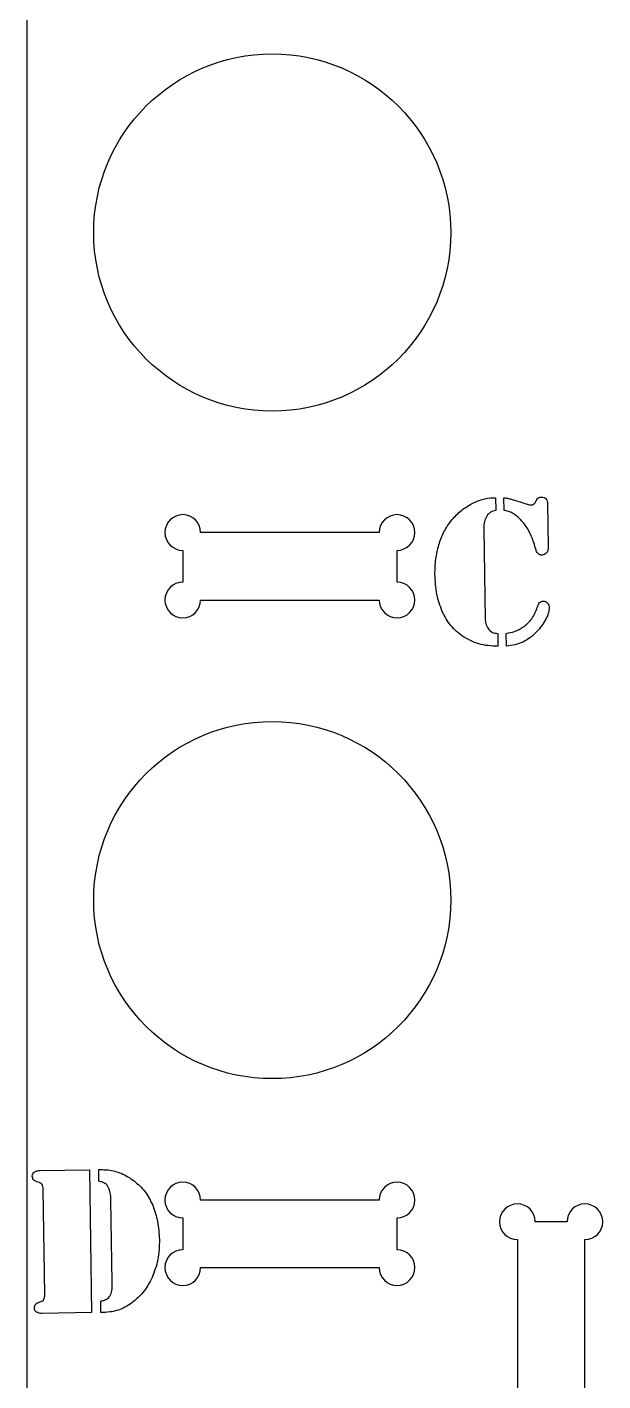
# Model space of a CAD drawing. Header units: inches. Extents: x -2.5 to 28.8, y -4.6 to 15.6.
# Drawn here: x -2.549 to -0.533, y 5.435 to 10.173 of the extents above; entities that cross this region are included whole.
import ezdxf

# ---------------------------------------------------------------- set-up
doc = ezdxf.new("R2010")
doc.units = ezdxf.units.IN
doc.header["$MEASUREMENT"] = 0
doc.layers.get('0').update_dxf_attribs({"lineweight": 0})

# ---------------------------------------------------------------- blocks, each defined once
blk = doc.blocks.new('Block_1')
at = {"color": 18, "lineweight": 25, "true_color": 0x000000}
for p, q in [((-0.9169, 8.5257), (-0.9085, 8.5255)), ((-0.9085, 8.5255), (-0.9078, 8.4812)), ((-0.8789, 8.4813), (-0.8795, 8.5256)), ((-0.7687, 8.5101), (-0.764, 8.5189)), ((-0.7268, 8.5052), (-0.7245, 8.3529)), ((-0.9497, 8.4164), (-0.9447, 8.0981)), ((-0.9011, 8.0505), (-0.9004, 8.0058)), ((-0.8704, 8.0062), (-0.8711, 8.0509)), ((-2.5032, 6.1709), (-2.3307, 6.1736)), ((-2.3307, 6.1736), (-2.323, 5.6736)), ((-2.2975, 6.1334), (-2.2981, 6.1741)), ((-2.4866, 5.7378), (-2.4923, 6.1044)), ((-2.2506, 5.7795), (-2.2551, 6.0685)), ((-2.2904, 5.6741), (-2.291, 5.7137)), ((-2.323, 5.6736), (-2.4955, 5.671))]:
    blk.add_line(p, q, dxfattribs=at)
for centre in [(-1.6905, 9.4538), (-1.6905, 7.1176)]:
    blk.add_circle(centre, 0.625, dxfattribs=at)
for points, knots in [([(0.4041, 5.9291), (0.3696, 5.9291), (0.3416, 5.9571), (0.3416, 5.9916), (0.3416, 6.0261), (0.3696, 6.0541), (0.4041, 6.0541), (0.4386, 6.0541), (0.4666, 6.0261), (0.4666, 5.9916), (0.4666, 5.9916), (0.5778, 5.9916), (0.5778, 5.9916), (0.5778, 6.0261), (0.6058, 6.0541), (0.6403, 6.0541), (0.6748, 6.0541), (0.7028, 6.0261), (0.7028, 5.9916), (0.7028, 5.9571), (0.6748, 5.9291), (0.6403, 5.9291), (0.6403, 5.9291), (0.6403, -3.9621), (0.6403, -3.9621), (1.6589, -3.6398), (2.3512, -2.6946), (2.3512, -1.6262), (2.3512, -1.6262), (2.3512, 12.3738), (2.3512, 12.3738), (2.3512, 13.7268), (1.2543, 14.8238), (-0.0988, 14.8238), (-1.4519, 14.8238), (-2.5488, 13.7268), (-2.5488, 12.3738), (-2.5488, 12.3738), (-2.5488, -1.6262), (-2.5488, -1.6262), (-2.5488, -2.6969), (-1.8537, -3.6435), (-0.8321, -3.9639), (-0.8321, -3.9639), (-0.8321, 5.9291), (-0.8321, 5.9291), (-0.8667, 5.9291), (-0.8946, 5.9571), (-0.8946, 5.9916), (-0.8946, 6.0261), (-0.8667, 6.0541), (-0.8321, 6.0541), (-0.7976, 6.0541), (-0.7696, 6.0261), (-0.7696, 5.9916), (-0.7696, 5.9916), (-0.6584, 5.9916), (-0.6584, 5.9916), (-0.6584, 6.0261), (-0.6304, 6.0541), (-0.5959, 6.0541), (-0.5614, 6.0541), (-0.5334, 6.0261), (-0.5334, 5.9916), (-0.5334, 5.9571), (-0.5614, 5.9291), (-0.5959, 5.9291), (-0.5959, 5.9291), (-0.5959, -3.8206), (-0.5959, -3.8206), (-0.2667, -3.8952), (0.0751, -3.8948), (0.4041, -3.8193), (0.4041, -3.8193), (0.4041, 5.9291), (0.4041, 5.9291)], [0, 0, 0, 0, 1, 1, 1, 2, 2, 2, 3, 3, 3, 4, 4, 4, 5, 5, 5, 6, 6, 6, 7, 7, 7, 8, 8, 8, 9, 9, 9, 10, 10, 10, 11, 11, 11, 12, 12, 12, 13, 13, 13, 14, 14, 14, 15, 15, 15, 16, 16, 16, 17, 17, 17, 18, 18, 18, 19, 19, 19, 20, 20, 20, 21, 21, 21, 22, 22, 22, 23, 23, 23, 24, 24, 24, 25, 25, 25, 25]), ([(-1.0644, 8.4447), (-1.0543, 8.4561), (-1.0442, 8.4675), (-1.0327, 8.4772), (-1.0212, 8.4869), (-1.0081, 8.4949), (-0.9951, 8.5029)], [0, 0, 0, 0, 1, 1, 1, 2, 2, 2, 2]), ([(-0.9951, 8.5029), (-0.9821, 8.5094), (-0.9691, 8.5159), (-0.9553, 8.5197), (-0.9429, 8.5232), (-0.9299, 8.5244), (-0.9169, 8.5257)], [0, 0, 0, 0, 1, 1, 1, 2, 2, 2, 2]), ([(-0.9078, 8.4812), (-0.9144, 8.4796), (-0.9211, 8.4779), (-0.9266, 8.4745), (-0.9316, 8.4712), (-0.9357, 8.4664), (-0.9397, 8.4616)], [0, 0, 0, 0, 1, 1, 1, 2, 2, 2, 2]), ([(-0.8795, 8.5256), (-0.8741, 8.5247), (-0.8686, 8.5239), (-0.8632, 8.5228), (-0.8589, 8.5219), (-0.8546, 8.5209), (-0.8503, 8.5198)], [0, 0, 0, 0, 1, 1, 1, 2, 2, 2, 2]), ([(-0.8487, 8.4716), (-0.8534, 8.474), (-0.8581, 8.4763), (-0.8631, 8.4779), (-0.8682, 8.4795), (-0.8735, 8.4804), (-0.8789, 8.4813)], [0, 0, 0, 0, 1, 1, 1, 2, 2, 2, 2]), ([(-0.8503, 8.5198), (-0.8451, 8.5182), (-0.8398, 8.5166), (-0.8345, 8.5149), (-0.8262, 8.5122), (-0.8179, 8.5094), (-0.8096, 8.5065)], [0, 0, 0, 0, 1, 1, 1, 2, 2, 2, 2]), ([(-0.8096, 8.5065), (-0.8045, 8.5047), (-0.7993, 8.5029), (-0.794, 8.5018), (-0.7909, 8.5011), (-0.7878, 8.5007), (-0.7846, 8.5003)], [0, 0, 0, 0, 1, 1, 1, 2, 2, 2, 2]), ([(-0.7846, 8.5003), (-0.7813, 8.5008), (-0.778, 8.5012), (-0.7753, 8.5028), (-0.7726, 8.5045), (-0.7706, 8.5073), (-0.7687, 8.5101)], [0, 0, 0, 0, 1, 1, 1, 2, 2, 2, 2]), ([(-0.764, 8.5189), (-0.7622, 8.5215), (-0.7603, 8.5241), (-0.7578, 8.5256), (-0.755, 8.5273), (-0.7513, 8.5277), (-0.7477, 8.528)], [0, 0, 0, 0, 1, 1, 1, 2, 2, 2, 2]), ([(-0.7477, 8.528), (-0.7447, 8.5279), (-0.7416, 8.5277), (-0.7389, 8.5267), (-0.7366, 8.5257), (-0.7345, 8.524), (-0.7324, 8.5224)], [0, 0, 0, 0, 1, 1, 1, 2, 2, 2, 2]), ([(-0.7324, 8.5224), (-0.7308, 8.52), (-0.7292, 8.5177), (-0.7283, 8.5152), (-0.7272, 8.5121), (-0.727, 8.5087), (-0.7268, 8.5052)], [0, 0, 0, 0, 1, 1, 1, 2, 2, 2, 2]), ([(-1.3161, 8.4038), (-1.3161, 8.4383), (-1.2881, 8.4663), (-1.2536, 8.4663), (-1.219, 8.4663), (-1.1911, 8.4383), (-1.1911, 8.4038), (-1.1911, 8.3693), (-1.219, 8.3413), (-1.2536, 8.3413), (-1.2536, 8.3413), (-1.2536, 8.2301), (-1.2536, 8.2301), (-1.219, 8.2301), (-1.1911, 8.2021), (-1.1911, 8.1676), (-1.1911, 8.1331), (-1.219, 8.1051), (-1.2536, 8.1051), (-1.2881, 8.1051), (-1.3161, 8.1331), (-1.3161, 8.1676), (-1.3161, 8.1676), (-1.9411, 8.1676), (-1.9411, 8.1676), (-1.9411, 8.1331), (-1.969, 8.1051), (-2.0036, 8.1051), (-2.0381, 8.1051), (-2.0661, 8.1331), (-2.0661, 8.1676), (-2.0661, 8.2021), (-2.0381, 8.2301), (-2.0036, 8.2301), (-2.0036, 8.2301), (-2.0036, 8.3413), (-2.0036, 8.3413), (-2.0381, 8.3413), (-2.0661, 8.3693), (-2.0661, 8.4038), (-2.0661, 8.4383), (-2.0381, 8.4663), (-2.0036, 8.4663), (-1.969, 8.4663), (-1.9411, 8.4383), (-1.9411, 8.4038), (-1.9411, 8.4038), (-1.3161, 8.4038), (-1.3161, 8.4038)], [0, 0, 0, 0, 1, 1, 1, 2, 2, 2, 3, 3, 3, 4, 4, 4, 5, 5, 5, 6, 6, 6, 7, 7, 7, 8, 8, 8, 9, 9, 9, 10, 10, 10, 11, 11, 11, 12, 12, 12, 13, 13, 13, 14, 14, 14, 15, 15, 15, 16, 16, 16, 16]), ([(-1.1072, 8.361), (-1.102, 8.3764), (-1.0967, 8.3917), (-1.0893, 8.406), (-1.0823, 8.4195), (-1.0733, 8.4321), (-1.0644, 8.4447)], [0, 0, 0, 0, 1, 1, 1, 2, 2, 2, 2]), ([(-0.9397, 8.4616), (-0.9427, 8.4553), (-0.9457, 8.449), (-0.9474, 8.4424), (-0.9495, 8.434), (-0.9496, 8.4252), (-0.9497, 8.4164)], [0, 0, 0, 0, 1, 1, 1, 2, 2, 2, 2]), ([(-0.8212, 8.4495), (-0.8256, 8.454), (-0.8301, 8.4584), (-0.835, 8.4623), (-0.8393, 8.4657), (-0.844, 8.4687), (-0.8487, 8.4716)], [0, 0, 0, 0, 1, 1, 1, 2, 2, 2, 2]), ([(-0.7844, 8.3937), (-0.7898, 8.4044), (-0.7952, 8.4151), (-0.8018, 8.4249), (-0.8076, 8.4336), (-0.8144, 8.4416), (-0.8212, 8.4495)], [0, 0, 0, 0, 1, 1, 1, 2, 2, 2, 2]), ([(-0.7687, 8.3485), (-0.7712, 8.3571), (-0.7737, 8.3658), (-0.7767, 8.3742), (-0.7791, 8.3808), (-0.7818, 8.3872), (-0.7844, 8.3937)], [0, 0, 0, 0, 1, 1, 1, 2, 2, 2, 2]), ([(-1.1208, 8.2577), (-1.1205, 8.2756), (-1.1203, 8.2935), (-1.1179, 8.3112), (-1.1156, 8.328), (-1.1114, 8.3445), (-1.1072, 8.361)], [0, 0, 0, 0, 1, 1, 1, 2, 2, 2, 2]), ([(-0.7598, 8.3301), (-0.7616, 8.3325), (-0.7634, 8.3349), (-0.7648, 8.3375), (-0.7665, 8.341), (-0.7676, 8.3447), (-0.7687, 8.3485)], [0, 0, 0, 0, 1, 1, 1, 2, 2, 2, 2]), ([(-0.7245, 8.3529), (-0.7245, 8.3485), (-0.7245, 8.3441), (-0.7259, 8.3402), (-0.727, 8.3371), (-0.7289, 8.3343), (-0.7307, 8.3315)], [0, 0, 0, 0, 1, 1, 1, 2, 2, 2, 2]), ([(-0.7456, 8.3247), (-0.7484, 8.3249), (-0.7511, 8.325), (-0.7536, 8.326), (-0.7559, 8.3269), (-0.7578, 8.3285), (-0.7598, 8.3301)], [0, 0, 0, 0, 1, 1, 1, 2, 2, 2, 2]), ([(-0.7307, 8.3315), (-0.7329, 8.3296), (-0.7351, 8.3276), (-0.7377, 8.3265), (-0.7401, 8.3254), (-0.7429, 8.325), (-0.7456, 8.3247)], [0, 0, 0, 0, 1, 1, 1, 2, 2, 2, 2]), ([(-1.0954, 8.1275), (-1.1025, 8.1473), (-1.1096, 8.167), (-1.1139, 8.1874), (-1.1187, 8.2103), (-1.1197, 8.234), (-1.1208, 8.2577)], [0, 0, 0, 0, 1, 1, 1, 2, 2, 2, 2]), ([(-0.7626, 8.1416), (-0.7615, 8.1451), (-0.7604, 8.1486), (-0.7588, 8.1517), (-0.7575, 8.1541), (-0.7559, 8.1562), (-0.7542, 8.1584)], [0, 0, 0, 0, 1, 1, 1, 2, 2, 2, 2]), ([(-0.7542, 8.1584), (-0.7524, 8.1599), (-0.7506, 8.1614), (-0.7486, 8.1622), (-0.7463, 8.1631), (-0.7438, 8.1634), (-0.7413, 8.1636)], [0, 0, 0, 0, 1, 1, 1, 2, 2, 2, 2]), ([(-0.7413, 8.1636), (-0.7385, 8.1633), (-0.7357, 8.1631), (-0.7332, 8.162), (-0.7308, 8.161), (-0.7287, 8.1591), (-0.7266, 8.1572)], [0, 0, 0, 0, 1, 1, 1, 2, 2, 2, 2]), ([(-0.7266, 8.1572), (-0.7248, 8.1548), (-0.7231, 8.1525), (-0.722, 8.1499), (-0.721, 8.147), (-0.7207, 8.1439), (-0.7204, 8.1408)], [0, 0, 0, 0, 1, 1, 1, 2, 2, 2, 2]), ([(-1.0244, 8.0408), (-1.0391, 8.0526), (-1.0538, 8.0643), (-1.0655, 8.0784), (-1.0776, 8.0931), (-1.0865, 8.1103), (-1.0954, 8.1275)], [0, 0, 0, 0, 1, 1, 1, 2, 2, 2, 2]), ([(-0.8113, 8.0735), (-0.8059, 8.0775), (-0.8004, 8.0815), (-0.7956, 8.0861), (-0.7905, 8.091), (-0.7861, 8.0967), (-0.7818, 8.1023)], [0, 0, 0, 0, 1, 1, 1, 2, 2, 2, 2]), ([(-0.7818, 8.1023), (-0.7777, 8.1084), (-0.7737, 8.1146), (-0.7705, 8.1211), (-0.7673, 8.1277), (-0.7649, 8.1347), (-0.7626, 8.1416)], [0, 0, 0, 0, 1, 1, 1, 2, 2, 2, 2]), ([(-0.7204, 8.1408), (-0.7211, 8.1346), (-0.7217, 8.1285), (-0.7233, 8.1225), (-0.7253, 8.115), (-0.7289, 8.1078), (-0.7325, 8.1007)], [0, 0, 0, 0, 1, 1, 1, 2, 2, 2, 2]), ([(-0.9447, 8.0981), (-0.9445, 8.0952), (-0.9443, 8.0923), (-0.9437, 8.0895), (-0.9431, 8.0864), (-0.942, 8.0834), (-0.941, 8.0804)], [0, 0, 0, 0, 1, 1, 1, 2, 2, 2, 2]), ([(-0.941, 8.0804), (-0.9397, 8.0775), (-0.9385, 8.0746), (-0.9368, 8.0718), (-0.9353, 8.0693), (-0.9335, 8.067), (-0.9317, 8.0646)], [0, 0, 0, 0, 1, 1, 1, 2, 2, 2, 2]), ([(-0.9317, 8.0646), (-0.9298, 8.0624), (-0.9279, 8.0602), (-0.9256, 8.0585), (-0.9236, 8.0569), (-0.9214, 8.0556), (-0.9191, 8.0544)], [0, 0, 0, 0, 1, 1, 1, 2, 2, 2, 2]), ([(-0.8711, 8.0509), (-0.8612, 8.0527), (-0.8512, 8.0545), (-0.8419, 8.0579), (-0.8312, 8.0617), (-0.8213, 8.0676), (-0.8113, 8.0735)], [0, 0, 0, 0, 1, 1, 1, 2, 2, 2, 2]), ([(-0.7642, 8.057), (-0.772, 8.0494), (-0.7797, 8.0419), (-0.7884, 8.0355), (-0.7962, 8.0298), (-0.8047, 8.0251), (-0.8133, 8.0203)], [0, 0, 0, 0, 1, 1, 1, 2, 2, 2, 2]), ([(-0.7325, 8.1007), (-0.7369, 8.0929), (-0.7413, 8.0852), (-0.7465, 8.0779), (-0.7519, 8.0706), (-0.758, 8.0638), (-0.7642, 8.057)], [0, 0, 0, 0, 1, 1, 1, 2, 2, 2, 2]), ([(-0.9004, 8.0058), (-0.9231, 8.0068), (-0.9458, 8.0078), (-0.9669, 8.014), (-0.987, 8.0198), (-1.0057, 8.0303), (-1.0244, 8.0408)], [0, 0, 0, 0, 1, 1, 1, 2, 2, 2, 2]), ([(-0.9191, 8.0544), (-0.9165, 8.0535), (-0.914, 8.0525), (-0.9113, 8.0519), (-0.908, 8.0511), (-0.9045, 8.0508), (-0.9011, 8.0505)], [0, 0, 0, 0, 1, 1, 1, 2, 2, 2, 2]), ([(-0.8133, 8.0203), (-0.8221, 8.0167), (-0.831, 8.0131), (-0.8402, 8.0107), (-0.85, 8.0082), (-0.8602, 8.0072), (-0.8704, 8.0062)], [0, 0, 0, 0, 1, 1, 1, 2, 2, 2, 2]), ([(-2.5304, 6.1514), (-2.5302, 6.1543), (-2.5299, 6.1572), (-2.5287, 6.1596), (-2.5276, 6.1619), (-2.5255, 6.1638), (-2.5235, 6.1656)], [0, 0, 0, 0, 1, 1, 1, 2, 2, 2, 2]), ([(-2.5235, 6.1656), (-2.5207, 6.1671), (-2.5179, 6.1686), (-2.5149, 6.1695), (-2.5112, 6.1706), (-2.5072, 6.1707), (-2.5032, 6.1709)], [0, 0, 0, 0, 1, 1, 1, 2, 2, 2, 2]), ([(-2.2981, 6.1741), (-2.2921, 6.1741), (-2.2861, 6.1742), (-2.2802, 6.174), (-2.2751, 6.1738), (-2.2701, 6.1735), (-2.2651, 6.1731)], [0, 0, 0, 0, 1, 1, 1, 2, 2, 2, 2]), ([(-2.2651, 6.1731), (-2.2494, 6.1702), (-2.2337, 6.1673), (-2.2192, 6.1614), (-2.2033, 6.1549), (-2.1888, 6.145), (-2.1744, 6.135)], [0, 0, 0, 0, 1, 1, 1, 2, 2, 2, 2]), ([(-2.5154, 6.1319), (-2.5197, 6.1338), (-2.524, 6.1357), (-2.5265, 6.139), (-2.529, 6.1423), (-2.5297, 6.1468), (-2.5304, 6.1514)], [0, 0, 0, 0, 1, 1, 1, 2, 2, 2, 2]), ([(-2.5013, 6.1271), (-2.5028, 6.1277), (-2.5043, 6.1282), (-2.5058, 6.1288), (-2.509, 6.1299), (-2.5122, 6.1309), (-2.5154, 6.1319)], [0, 0, 0, 0, 1, 1, 1, 2, 2, 2, 2]), ([(-2.497, 6.123), (-2.4977, 6.124), (-2.4983, 6.1249), (-2.4992, 6.1257), (-2.4998, 6.1262), (-2.5005, 6.1267), (-2.5013, 6.1271)], [0, 0, 0, 0, 1, 1, 1, 2, 2, 2, 2]), ([(-2.4923, 6.1044), (-2.4924, 6.1082), (-2.4925, 6.1119), (-2.4936, 6.1154), (-2.4944, 6.1181), (-2.4957, 6.1205), (-2.497, 6.123)], [0, 0, 0, 0, 1, 1, 1, 2, 2, 2, 2]), ([(-2.2754, 6.1257), (-2.2784, 6.1272), (-2.2813, 6.1288), (-2.2844, 6.13), (-2.2886, 6.1316), (-2.2931, 6.1325), (-2.2975, 6.1334)], [0, 0, 0, 0, 1, 1, 1, 2, 2, 2, 2]), ([(-2.2634, 6.1109), (-2.2651, 6.114), (-2.2667, 6.1171), (-2.2689, 6.1197), (-2.2708, 6.1219), (-2.2731, 6.1238), (-2.2754, 6.1257)], [0, 0, 0, 0, 1, 1, 1, 2, 2, 2, 2]), ([(-2.1744, 6.135), (-2.1607, 6.1231), (-2.147, 6.1113), (-2.1362, 6.0972), (-2.1251, 6.0827), (-2.117, 6.0659), (-2.109, 6.0492)], [0, 0, 0, 0, 1, 1, 1, 2, 2, 2, 2]), ([(-1.3161, 6.0676), (-1.3161, 6.1021), (-1.2881, 6.1301), (-1.2536, 6.1301), (-1.219, 6.1301), (-1.1911, 6.1021), (-1.1911, 6.0676), (-1.1911, 6.0331), (-1.219, 6.0051), (-1.2536, 6.0051), (-1.2536, 6.0051), (-1.2536, 5.8939), (-1.2536, 5.8939), (-1.219, 5.8939), (-1.1911, 5.8659), (-1.1911, 5.8314), (-1.1911, 5.7968), (-1.219, 5.7689), (-1.2536, 5.7689), (-1.2881, 5.7689), (-1.3161, 5.7968), (-1.3161, 5.8314), (-1.3161, 5.8314), (-1.9411, 5.8314), (-1.9411, 5.8314), (-1.9411, 5.7968), (-1.969, 5.7689), (-2.0036, 5.7689), (-2.0381, 5.7689), (-2.0661, 5.7968), (-2.0661, 5.8314), (-2.0661, 5.8659), (-2.0381, 5.8939), (-2.0036, 5.8939), (-2.0036, 5.8939), (-2.0036, 6.0051), (-2.0036, 6.0051), (-2.0381, 6.0051), (-2.0661, 6.0331), (-2.0661, 6.0676), (-2.0661, 6.1021), (-2.0381, 6.1301), (-2.0036, 6.1301), (-1.969, 6.1301), (-1.9411, 6.1021), (-1.9411, 6.0676), (-1.9411, 6.0676), (-1.3161, 6.0676), (-1.3161, 6.0676)], [0, 0, 0, 0, 1, 1, 1, 2, 2, 2, 3, 3, 3, 4, 4, 4, 5, 5, 5, 6, 6, 6, 7, 7, 7, 8, 8, 8, 9, 9, 9, 10, 10, 10, 11, 11, 11, 12, 12, 12, 13, 13, 13, 14, 14, 14, 15, 15, 15, 16, 16, 16, 16]), ([(-2.2551, 6.0685), (-2.2554, 6.0766), (-2.2556, 6.0847), (-2.2574, 6.0925), (-2.2588, 6.0987), (-2.2611, 6.1048), (-2.2634, 6.1109)], [0, 0, 0, 0, 1, 1, 1, 2, 2, 2, 2]), ([(-2.109, 6.0492), (-2.1024, 6.0304), (-2.0958, 6.0116), (-2.0919, 5.9923), (-2.0877, 5.9717), (-2.0866, 5.9505), (-2.0855, 5.9294)], [0, 0, 0, 0, 1, 1, 1, 2, 2, 2, 2]), ([(-2.0855, 5.9294), (-2.0861, 5.9055), (-2.0867, 5.8817), (-2.0913, 5.8587), (-2.0955, 5.8374), (-2.1032, 5.8168), (-2.1109, 5.7962)], [0, 0, 0, 0, 1, 1, 1, 2, 2, 2, 2]), ([(-2.1109, 5.7962), (-2.1207, 5.7778), (-2.1304, 5.7594), (-2.1435, 5.7438), (-2.1563, 5.7286), (-2.1723, 5.7161), (-2.1882, 5.7036)], [0, 0, 0, 0, 1, 1, 1, 2, 2, 2, 2]), ([(-2.4907, 5.719), (-2.4895, 5.7215), (-2.4882, 5.724), (-2.4875, 5.7267), (-2.4866, 5.7302), (-2.4866, 5.734), (-2.4866, 5.7378)], [0, 0, 0, 0, 1, 1, 1, 2, 2, 2, 2]), ([(-2.2594, 5.7318), (-2.2577, 5.7346), (-2.2561, 5.7374), (-2.2549, 5.7404), (-2.2537, 5.7435), (-2.2529, 5.7467), (-2.2522, 5.75)], [0, 0, 0, 0, 1, 1, 1, 2, 2, 2, 2]), ([(-2.2522, 5.75), (-2.2516, 5.7542), (-2.2511, 5.7583), (-2.2508, 5.7624), (-2.2505, 5.7681), (-2.2505, 5.7738), (-2.2506, 5.7795)], [0, 0, 0, 0, 1, 1, 1, 2, 2, 2, 2]), ([(-2.5232, 5.6896), (-2.5227, 5.6942), (-2.5221, 5.6988), (-2.5198, 5.7021), (-2.5174, 5.7055), (-2.5131, 5.7075), (-2.5089, 5.7096)], [0, 0, 0, 0, 1, 1, 1, 2, 2, 2, 2]), ([(-2.5159, 5.6756), (-2.518, 5.6774), (-2.5201, 5.6792), (-2.5213, 5.6815), (-2.5226, 5.6839), (-2.5229, 5.6867), (-2.5232, 5.6896)], [0, 0, 0, 0, 1, 1, 1, 2, 2, 2, 2]), ([(-2.5089, 5.7096), (-2.5057, 5.7107), (-2.5025, 5.7118), (-2.4994, 5.713), (-2.4979, 5.7135), (-2.4964, 5.7141), (-2.4949, 5.7147)], [0, 0, 0, 0, 1, 1, 1, 2, 2, 2, 2]), ([(-2.4949, 5.7147), (-2.4941, 5.7152), (-2.4934, 5.7157), (-2.4928, 5.7163), (-2.492, 5.7171), (-2.4914, 5.718), (-2.4907, 5.719)], [0, 0, 0, 0, 1, 1, 1, 2, 2, 2, 2]), ([(-2.291, 5.7137), (-2.2866, 5.7149), (-2.2822, 5.7161), (-2.278, 5.7177), (-2.2752, 5.7188), (-2.2724, 5.7201), (-2.2697, 5.7213)], [0, 0, 0, 0, 1, 1, 1, 2, 2, 2, 2]), ([(-2.2697, 5.7213), (-2.2677, 5.7227), (-2.2657, 5.724), (-2.2641, 5.7256), (-2.2623, 5.7274), (-2.2608, 5.7296), (-2.2594, 5.7318)], [0, 0, 0, 0, 1, 1, 1, 2, 2, 2, 2]), ([(-2.1882, 5.7036), (-2.196, 5.6986), (-2.2038, 5.6936), (-2.2121, 5.6896), (-2.2192, 5.6862), (-2.2267, 5.6835), (-2.2342, 5.6809)], [0, 0, 0, 0, 1, 1, 1, 2, 2, 2, 2]), ([(-2.4955, 5.671), (-2.4994, 5.671), (-2.5034, 5.671), (-2.5072, 5.672), (-2.5102, 5.6728), (-2.513, 5.6742), (-2.5159, 5.6756)], [0, 0, 0, 0, 1, 1, 1, 2, 2, 2, 2]), ([(-2.2342, 5.6809), (-2.2424, 5.679), (-2.2506, 5.6772), (-2.2589, 5.6761), (-2.2693, 5.6747), (-2.2798, 5.6744), (-2.2904, 5.6741)], [0, 0, 0, 0, 1, 1, 1, 2, 2, 2, 2])]:
    blk.add_open_spline(points, degree=3, knots=knots, dxfattribs=at)

msp = doc.modelspace()

# ---------------------------------------------------------------- block references
msp.add_blockref('Block_1', (0, 0))

doc.saveas('drawing.dxf')
